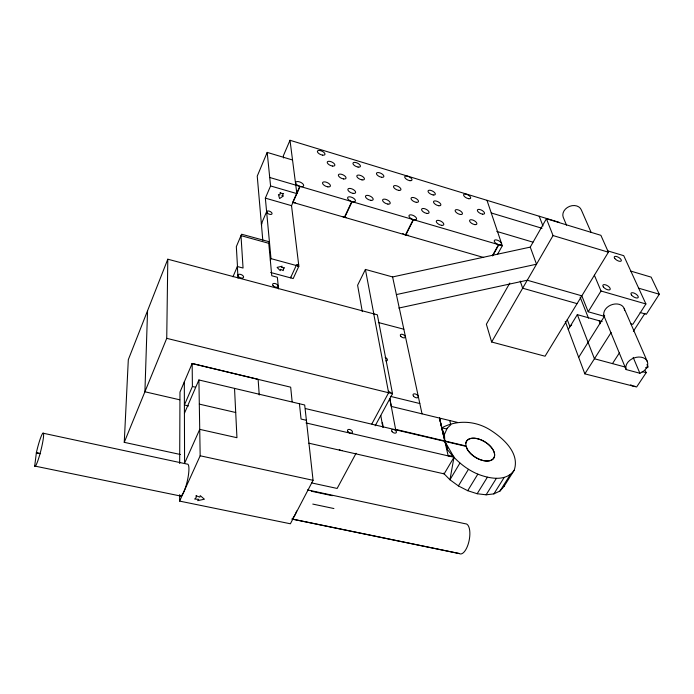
<?xml version="1.0" encoding="UTF-8"?>
<svg xmlns="http://www.w3.org/2000/svg" width="694" height="694" viewBox="0 0 694 694"><rect width="100%" height="100%" fill="white"/><g stroke="black" fill="none" stroke-linecap="round" stroke-linejoin="round"><path stroke-width="1.04" d="M184.422 413.303L198.909 379.965L304.692 404.992L313.072 480.317L290.387 523.779L179.633 501.103L179.642 494.683M179.668 463.497L179.98 392.084L192.16 363.474L258.125 379.332L259.244 395.007M180.388 454.501L124.252 442.338L166.733 338.342L167.801 259.209L377.354 314.807L392.518 393.706L375.185 425.786M147.553 310.721L144.916 391.772L179.72 399.796M124.252 442.338L128.312 359.674L167.801 259.209M34.7 466.047L36.366 452.774L40.59 453.659L36.34 452.852A17.098 1.943 -76 0 1 43.019 433.16A17.098 1.943 -76 0 1 40.842 450.658A17.098 1.943 -76 0 1 34.7 466.047L181.281 496.175M514.167 470.289C519.98 453.581 504.052 438.981 491.395 430.722C476.483 420.746 457.615 419.419 441.774 427.808L444.759 440.959L447.656 448.532L446.424 448.246C454.587 459.281 465.041 468.788 477.828 474.141C489.201 478.582 505.995 482.052 514.167 470.289L503.931 486.52L499.958 491.048L493.885 493.885L486.112 494.813L477.168 493.729L467.704 490.693L458.404 485.921L449.946 479.762L443.457 473.178M503.931 486.52L504.477 484.559M292.538 160.002L267.199 152.402L257.24 176.12L262.783 240.202M559.052 222.28L289.997 140.283L283.317 155.864L283.568 157.963M270.322 260.137L270.99 258.628L265.351 198.137L270.573 185.949L267.199 152.402M232.95 276.793L237.357 266.522L243.056 268.049L240.992 235.639L268.769 243.308L271.762 275.752L277.366 277.253L278.502 288.851M261.447 223.685L266.687 211.54M192.16 363.474L192.403 386.489L184.396 405.01L188.525 405.955M268.769 243.308L269.419 241.816L241.59 234.225L236.333 246.622L237.556 267.658M295.609 202.553A4.294 2.065 24.1 0 1 293.892 202.631L292.703 202.353L299.791 186.322L298.906 185.992A4.329 2.039 24.2 0 1 296.182 181.828A4.329 2.039 24.2 0 1 302.766 183.754A4.329 2.039 24.2 0 1 300.988 186.608L300.12 186.417L291.523 205.667L298.854 266.218L293.189 278.563L270.686 272.508M179.633 501.103L200.167 455.784L198.909 379.965M297.787 266.487L298.654 264.596A2.828 1.466 24.7 0 0 296.217 265.498L290.56 277.852A2.811 1.483 24.6 0 1 290.821 277.132M509.804 283.057L486.373 324.237L491.638 342.003L545.059 356.222L608.404 252.2L600.891 235.327L546.412 218.731L530.259 247.107L392.604 276.949L365.408 269.428L357.61 285.251L362.294 311.597M356.074 453.26L337.145 488.446L311.727 482.946M371.828 423.965L388.614 392.752L373.728 313.835M382.151 423.201L382.429 422.698L383.175 426.897M492.402 255.739L498.535 244.652L497.719 244.357A4.086 1.839 28.6 0 1 494.51 240.211A4.086 1.839 28.6 0 1 500.426 241.954A4.086 1.839 28.6 0 1 499.593 244.904L498.821 244.739L492.697 255.826M497.693 254.056L502.3 245.754L486.988 200.323M491.638 342.003L553.049 235.561L546.412 218.731M465.969 445.964L467.183 449.139A16.023 9.065 31.7 0 0 490.519 460.521A16.023 9.065 31.7 0 0 486.104 442.685A16.023 9.065 31.7 0 0 465.813 443.423L465.978 445.964L395.606 429.369M459.888 463.141L449.946 479.762L454.006 457.251L444.863 441.436L447.656 448.532M458.404 485.921L468.441 469.326M467.704 490.693L477.828 474.141M568.265 329.442L577.33 314.642L602.184 321.608M604.014 316.23L588.191 311.771L601.013 291.003L594.376 275.223M477.168 493.729L487.361 477.229M486.112 494.813L496.349 478.383M578.683 357.349L604.708 315.822M493.885 493.885L504.148 477.524M499.958 491.048L510.22 474.757M645.325 370.726L646.166 372.687L636.632 386.983L584.842 373.858L611.119 332.513M607.354 250.76L623.741 255.687L645.914 303.972L632.798 324.35L630.716 323.76M612.464 363.613L619.43 352.838M633.37 331.281L644.978 313.315M630.82 271.102L651.146 277.14L659.3 294.23L646.322 314.278L640.172 312.517M447.205 428.224L444.42 434.513L444.802 440.968M396.395 294.577L536.514 264.214L530.259 247.107M398.816 308.067L527.275 280.229L581.832 295.835L588.191 311.771M452.792 456.027L448.185 455.897L439.502 418.066L443.275 434.349L444.42 434.513L441.774 427.808L439.502 418.066M441.731 427.808L446.468 428.935L450.762 424.815L449.747 420.547M292.027 518.991L459.194 553.508M292.061 519.103L459.176 553.534A15.337 6.307 -79.1 0 0 469.135 540.513A15.337 6.307 -79.1 0 0 465.284 523.762L307.477 489.912M312.777 504.078L333.909 508.537M42.976 433.177L187.163 464.104A16.483 3.548 -77 0 1 187.25 481.254A16.483 3.548 -77 0 1 179.659 495.915M311.38 491.213L332.296 495.698M200.167 455.784L313.072 480.317M308.839 443.188L444.143 473.881L454.006 457.251L305.985 422.915M199.308 404.116L235.708 412.505M306.392 420.295L301.057 419.055L299.426 403.752M192.403 386.489L195.561 387.226M305.473 408.584L466.125 446.381L467.209 449.087A16.023 9.065 31.7 0 0 490.545 460.469A16.023 9.065 31.7 0 0 486.138 442.625A16.023 9.065 31.7 0 0 465.778 443.483M457.337 422.377L391.277 406.415L389.82 398.703L395.693 429.846M192.16 363.569L290.682 387.183L292.139 401.705M166.733 338.342L392.518 393.706L388.328 391.199M390.375 396.343L419.818 403.535M378.343 322.51L403.847 329.225M625.745 367.187L594.437 358.763L577.33 314.642M642.089 371.585L646.166 372.687M603.589 314.981L626.127 369.555L639.894 373.251A11.33 8.189 -20.9 0 0 647.346 361.6L624.201 308.509M270.99 258.628L298.854 266.218M577.078 303.634L522.669 288.21L520.222 281.079M265.351 198.137L291.523 205.667M601.013 291.003L645.914 303.972M292.703 202.353L483.692 257.509M270.573 185.949L296.858 193.609L289.997 140.283M269.723 177.49L502.3 245.754M638.671 288.192L659.3 294.23M496.826 231.432L532.931 242.154M553.049 235.561L608.404 252.2M491.248 212.963L542.031 228.283M591.193 232.542L581.372 210.022A9.777 7.773 -23.1 0 0 569.574 206.361A9.777 7.773 -23.1 0 0 563.181 217.161L566.495 225.151M633.162 357.393L639.894 373.251M599.061 320.732L600.267 323.699M580.132 297.127L588.477 318.138M539.195 216.233L542.977 225.984M567.258 319.63L569.93 326.735A12.726 9.525 -19.8 0 1 571.726 324.913M565.263 321.409L584.842 373.858M392.604 276.949L422.03 413.85M365.408 269.428L373.901 314.408M380.772 415.437L382.906 427.4M237.357 266.522L238.033 278.121M234.529 388.397L236.949 437.706L199.733 429.36L184.587 463.28L184.318 381.83M261.82 224.969A2.889 1.449 23.5 0 1 262.08 223.173M296.676 511.01A16.04 4.693 -77.8 0 1 293.128 517.672M342.289 450.493A2.663 1.64 28.1 0 1 339.271 449.521M604.066 316.143A10.766 8.059 -21.5 0 1 612.715 304.414A10.766 8.059 -21.5 0 1 624.6 310.582M626.127 369.555A11.33 8.189 -20.9 0 1 633.934 358A11.33 8.189 -20.9 0 1 647.346 361.6M346.453 217.595A4.225 2.021 25.4 0 1 345.551 217.552L344.718 217.378L352.11 201.676L352.951 201.859A4.251 1.987 25.4 0 0 354.469 198.978A4.251 1.987 25.4 0 0 348.067 197.096A4.251 1.987 25.4 0 0 350.921 201.26L351.789 201.581L344.398 217.283L343.539 216.97A4.225 2.021 25.4 0 1 342.558 216.467M408.133 235.066A4.147 1.961 26.8 0 1 406.58 235.179L405.773 235.006L413.503 219.694L414.318 219.868A4.181 1.926 26.8 0 0 415.541 216.962A4.181 1.926 26.8 0 0 409.339 215.14A4.181 1.926 26.8 0 0 412.349 219.295L413.199 219.608L405.469 234.919L404.628 234.615A4.147 1.961 26.8 0 1 402.789 233.522M646.903 364.68A3.956 1.822 32.7 0 1 647.97 367.152A3.956 1.822 32.7 0 1 645.654 367.62M634.854 386.22A3.912 1.856 32.9 0 1 630.716 384.771M385.153 357.419A2.837 1.562 27.8 0 1 387.408 359.631A2.837 1.562 27.8 0 1 385.821 360.88M196.176 495.742L196.15 497.563L194.676 499.073L198.762 499.324L197.651 500.669L204.392 499.203L200.236 495.646L199.82 497.173L196.176 495.742M283.369 269.046L283.273 270.643L280.541 269.307L280.298 270.686L277.097 267.398L282.154 266.192L281.434 267.424L284.566 267.737L283.369 269.046M280.281 192.559L279.795 195.075L278.398 194.537L279.604 198.536L283.534 195.882L281.946 195.734L283.603 193.505L281.747 193.479L280.281 192.559M441.627 225.35L439.701 224.787A4.138 1.882 27.4 0 1 436.639 220.657A4.138 1.882 27.4 0 1 442.729 222.453A4.138 1.882 27.4 0 1 441.627 225.35M370.787 200.34L368.792 199.751A4.199 1.935 25.8 0 1 365.912 195.647A4.199 1.935 25.8 0 1 372.21 197.512A4.199 1.935 25.8 0 1 370.787 200.34M387.894 204.097L385.916 203.516A4.173 1.917 26.1 0 1 383.001 199.421A4.173 1.917 26.1 0 1 389.23 201.26A4.173 1.917 26.1 0 1 387.894 204.097M426.871 213.422L424.945 212.85A4.112 1.865 27 0 1 421.943 208.781A4.112 1.865 27 0 1 428.024 210.586A4.112 1.865 27 0 1 426.871 213.422M474.843 224.622L472.978 224.067A4.043 1.804 27.9 0 1 469.873 220.033A4.043 1.804 27.9 0 1 475.78 221.785A4.043 1.804 27.9 0 1 474.843 224.622M460.365 214.481L458.5 213.917A4.034 1.787 27.6 0 1 455.455 209.926A4.034 1.787 27.6 0 1 461.354 211.696A4.034 1.787 27.6 0 1 460.365 214.481M327.837 186.86L325.798 186.252A4.251 1.969 24.8 0 1 323.031 182.149A4.251 1.969 24.8 0 1 329.468 184.049A4.251 1.969 24.8 0 1 327.837 186.86M353.168 193.383L351.155 192.793A4.207 1.943 25.4 0 1 348.327 188.699A4.207 1.943 25.4 0 1 354.669 190.572A4.207 1.943 25.4 0 1 353.168 193.383M482.547 214.16L480.716 213.613A3.973 1.735 28 0 1 477.654 209.683A3.973 1.735 28 0 1 483.432 211.418A3.973 1.735 28 0 1 482.547 214.16M438.738 205.736L436.847 205.172A4.043 1.804 27.1 0 1 433.863 201.191A4.043 1.804 27.1 0 1 439.823 202.978A4.043 1.804 27.1 0 1 438.738 205.736M416.279 202.318L414.361 201.746A4.086 1.839 26.7 0 1 411.412 197.747A4.086 1.839 26.7 0 1 417.467 199.551A4.086 1.839 26.7 0 1 416.279 202.318M398.686 190.373L396.768 189.792A4.069 1.822 26.2 0 1 393.888 185.845A4.069 1.822 26.2 0 1 399.952 187.666A4.069 1.822 26.2 0 1 398.686 190.373M343.582 178.957L341.595 178.358A4.164 1.9 25.1 0 1 338.828 174.359A4.164 1.9 25.1 0 1 345.109 176.241A4.164 1.9 25.1 0 1 343.582 178.957M433.195 194.971L431.321 194.407A3.999 1.761 26.9 0 1 428.38 190.503A3.999 1.761 26.9 0 1 434.288 192.29A3.999 1.761 26.9 0 1 433.195 194.971M362.016 179.885L360.056 179.295A4.121 1.856 25.4 0 1 357.263 175.33A4.121 1.856 25.4 0 1 363.456 177.187A4.121 1.856 25.4 0 1 362.016 179.885M332.4 166.057L330.422 165.458A4.129 1.865 24.8 0 1 327.715 161.537A4.129 1.865 24.8 0 1 333.961 163.42A4.129 1.865 24.8 0 1 332.4 166.057M381.579 177.274L379.661 176.692A4.051 1.804 25.8 0 1 376.851 172.806A4.051 1.804 25.8 0 1 382.906 174.636A4.051 1.804 25.8 0 1 381.579 177.274M468.71 198.71L466.889 198.154A3.93 1.7 27.6 0 1 463.896 194.32A3.93 1.7 27.6 0 1 469.638 196.064A3.93 1.7 27.6 0 1 468.71 198.71M358.078 167.081L356.143 166.491A4.06 1.813 25.3 0 1 353.393 162.622A4.06 1.813 25.3 0 1 359.509 164.478A4.06 1.813 25.3 0 1 358.078 167.081M409.816 180.666L407.942 180.093A3.99 1.752 26.4 0 1 405.079 176.25A3.99 1.752 26.4 0 1 411.004 178.054A3.99 1.752 26.4 0 1 409.816 180.666M322.502 155.135L320.533 154.536A4.103 1.83 24.5 0 1 317.878 150.685A4.103 1.83 24.5 0 1 324.089 152.567A4.103 1.83 24.5 0 1 322.502 155.135M267.077 212.824A2.906 1.44 23.6 0 0 271.788 214.151A2.906 1.44 23.6 0 0 269.194 211.123A2.906 1.44 23.6 0 0 267.077 212.824M273.054 285.581A3.01 1.614 24.2 0 0 277.938 286.874A3.01 1.614 24.2 0 0 275.232 283.577A3.01 1.614 24.2 0 0 273.054 285.581M238.32 276.394A3.045 1.64 23.2 0 0 243.29 277.713A3.045 1.64 23.2 0 0 240.636 274.408A3.045 1.64 23.2 0 0 238.32 276.394M347.972 431.729A2.689 1.614 28 0 0 352.266 432.718A2.689 1.614 28 0 0 349.707 429.491A2.689 1.614 28 0 0 347.972 431.729M603.346 286.917A4.207 1.839 30.9 0 0 609.818 289.754A4.207 1.839 30.9 0 0 606.435 285.165A4.207 1.839 30.9 0 0 603.346 286.917M614.771 258.463A4.025 1.674 30.6 0 0 620.939 261.187A4.025 1.674 30.6 0 0 617.669 256.901A4.025 1.674 30.6 0 0 614.771 258.463M631.497 295.011A4.19 1.804 31.4 0 0 637.89 297.821A4.19 1.804 31.4 0 0 634.437 293.241A4.19 1.804 31.4 0 0 631.497 295.011M400.846 336.347A2.741 1.457 27.9 0 0 405.157 337.466A2.741 1.457 27.9 0 0 402.459 334.361A2.741 1.457 27.9 0 0 400.846 336.347M413.572 396.231A2.897 1.622 29.2 0 0 418.109 397.35A2.897 1.622 29.2 0 0 415.229 393.94A2.897 1.622 29.2 0 0 413.572 396.231M392.11 431.677A2.637 1.544 29.3 0 0 396.265 432.648A2.637 1.544 29.3 0 0 393.68 429.499A2.637 1.544 29.3 0 0 392.11 431.677"/></g></svg>
